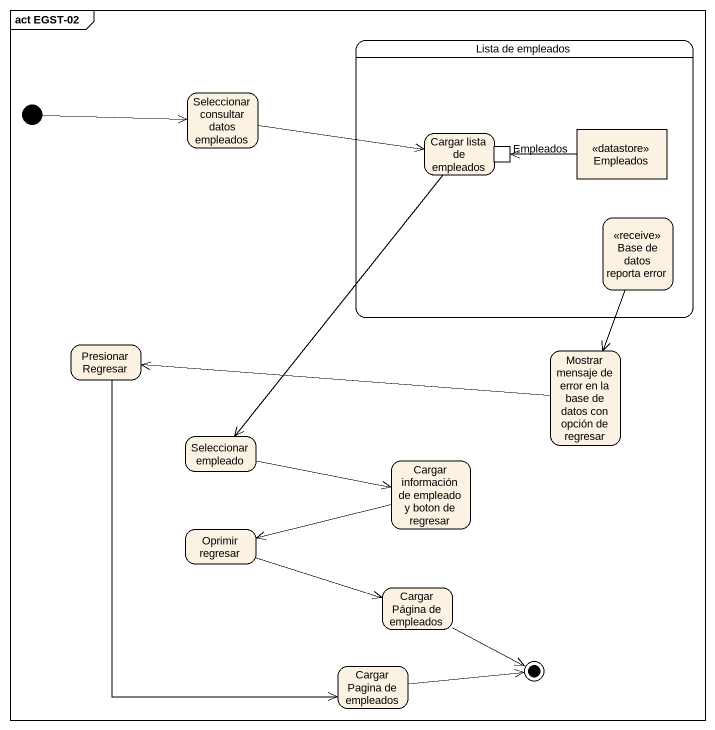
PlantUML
@startuml
mainframe act EGST-02
hide empty description
state "Lista de empleados" as Lista_de_empleados {
  state "Cargar lista de empleados" as Cargar_lista_de_empleados {
    state Empleados <<inputPin>>
  }
  state "Empleados" as Empleados_2 <<datastore>>
  state "Base de datos reporta error" as Base_de_datos_reporta_error <<receive>>
}
state "Seleccionar consultar datos empleados" as Seleccionar_consultar_datos
state "Presionar Regresar" as Presionar_Regresar
state "Mostrar mensaje de error en la base de datos con opción de regresar" as Mostrar_mensaje_de_error_en
state "Seleccionar empleado" as Seleccionar_empleado
state "Cargar información de empleado y boton de regresar" as Cargar_información_de
state "Oprimir regresar" as Oprimir_regresar
state "Cargar Página de empleados" as Cargar_Página_de_empleados
state "Cargar Pagina de empleados" as Cargar_Pagina_de_empleados
[*] -right-> Seleccionar_consultar_datos
Seleccionar_consultar_datos -right-> Cargar_lista_de_empleados
Cargar_lista_de_empleados --> Seleccionar_empleado
Empleados_2 -left-> Empleados
Base_de_datos_reporta_error --> Mostrar_mensaje_de_error_en
Presionar_Regresar --> Cargar_Pagina_de_empleados
Mostrar_mensaje_de_error_en -left-> Presionar_Regresar
Seleccionar_empleado -right-> Cargar_información_de
Cargar_información_de -left-> Oprimir_regresar
Oprimir_regresar -right-> Cargar_Página_de_empleados
Cargar_Página_de_empleados -right-> [*]
Cargar_Pagina_de_empleados -right-> [*]
@enduml
